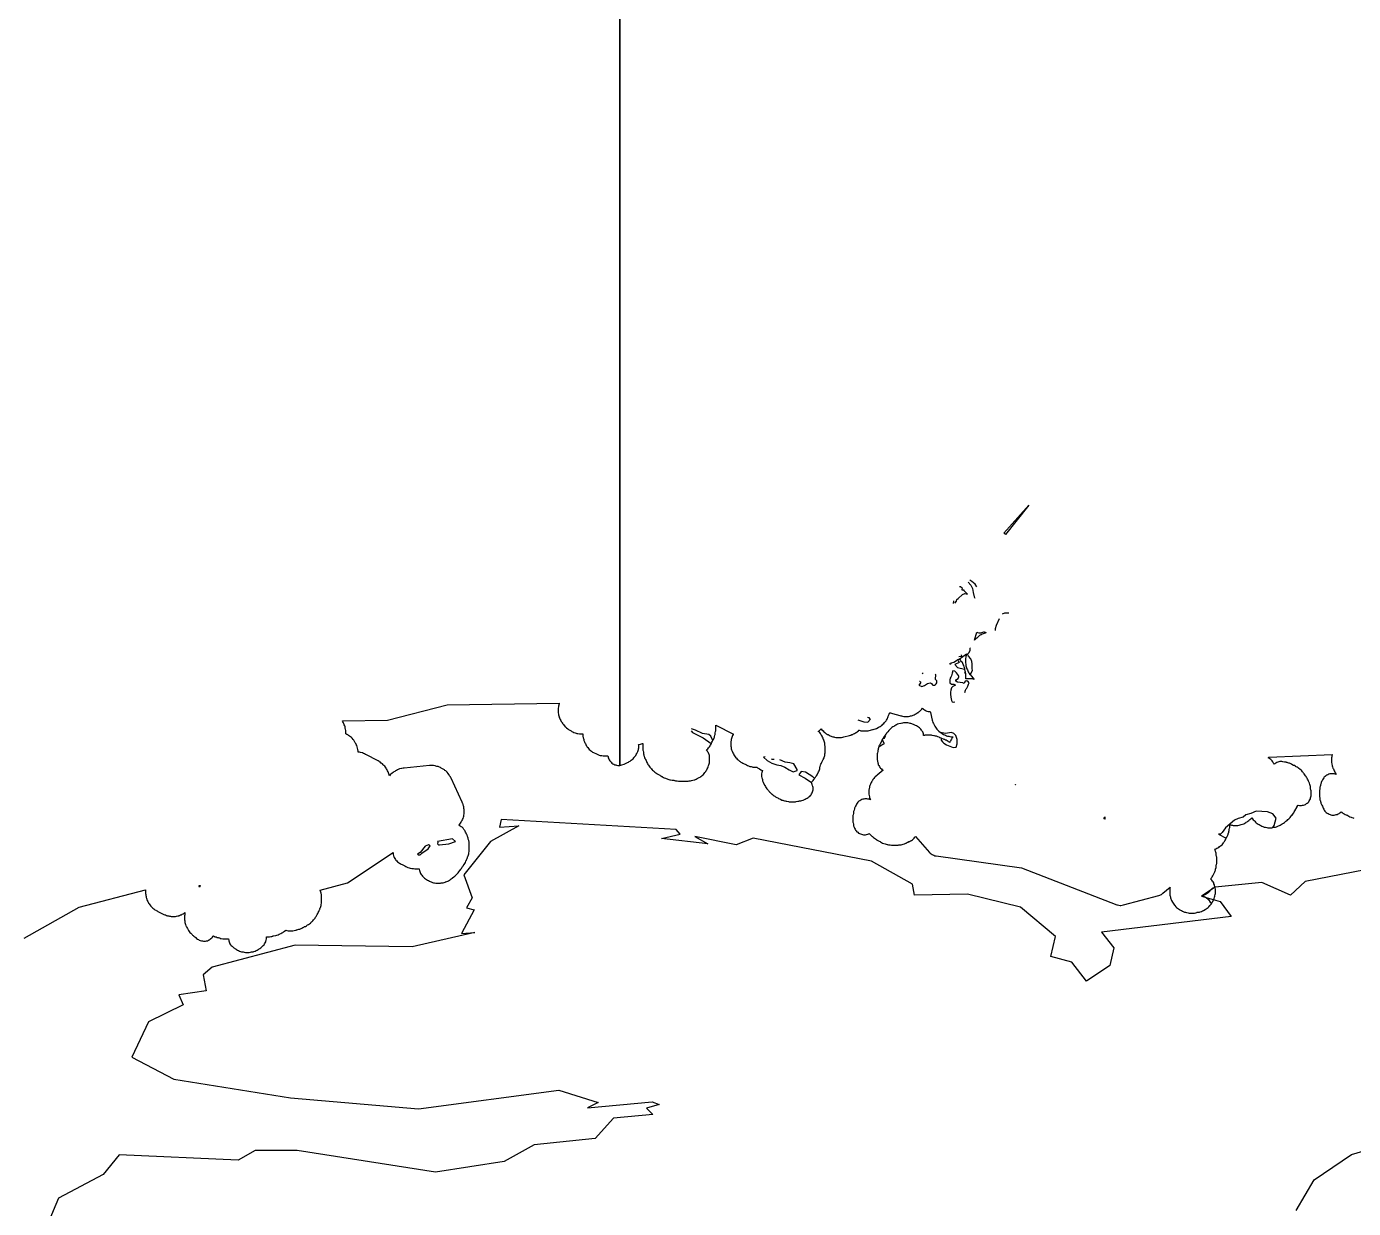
# Model space of a CAD drawing. Header units: metres. Extents: x 0 to 1325, y -1 to 773.
# Drawn here: x 225.8 to 281.4, y 67.8 to 117.2 of the extents above; entities that cross this region are included whole.
import ezdxf

# ---------------------------------------------------------------- set-up
doc = ezdxf.new("R2010")
doc.units = ezdxf.units.M

msp = doc.modelspace()

# ---------------------------------------------------------------- linework, layer by layer
at = {"layer": 'CUT'}
for points in [[(225.74, 79.088), (228.04, 80.388), (230.82, 81.108), (230.82, 81.078), (230.82, 80.998), (230.82, 80.958), (230.83, 80.908), (230.83, 80.868), (230.84, 80.828), (230.85, 80.788), (230.86, 80.758), (230.86, 80.748), (230.87, 80.738), (230.87, 80.718), (230.88, 80.708), (230.89, 80.668), (230.91, 80.628), (230.93, 80.588), (230.95, 80.548), (230.97, 80.518), (231, 80.478), (231.04, 80.428), (231.07, 80.398), (231.13, 80.338), (231.17, 80.308), (231.21, 80.278), (231.25, 80.258), (231.26, 80.248), (231.3, 80.228), (231.34, 80.198), (231.59, 80.078), (231.63, 80.068), (231.66, 80.058), (231.67, 80.048), (231.69, 80.038), (231.7, 80.038), (231.71, 80.038), (231.74, 80.028), (231.78, 80.018), (231.79, 80.018), (231.82, 80.008), (231.83, 80.008), (231.86, 80.008), (231.89, 79.998), (231.94, 79.998), (232.03, 79.998), (232.07, 79.998), (232.12, 80.008), (232.17, 80.018), (232.21, 80.028), (232.23, 80.038), (232.24, 80.038), (232.25, 80.038), (232.27, 80.048), (232.28, 80.058), (232.32, 80.068), (232.36, 80.088), (232.4, 80.108), (232.44, 80.128), (232.47, 80.158), (232.47, 80.138), (232.47, 80.118), (232.46, 80.068), (232.45, 80.018), (232.45, 79.978), (232.45, 79.898), (232.45, 79.858), (232.46, 79.808), (232.47, 79.758), (232.47, 79.738), (232.48, 79.698), (232.49, 79.658), (232.51, 79.608), (232.53, 79.568), (232.55, 79.528), (232.57, 79.488), (232.59, 79.458), (232.6, 79.448), (232.62, 79.408), (232.65, 79.368), (232.68, 79.328), (232.71, 79.298), (232.77, 79.238), (232.79, 79.218), (232.81, 79.198), (232.84, 79.168), (232.88, 79.138), (232.91, 79.118), (232.92, 79.108), (232.93, 79.108), (232.96, 79.078), (233, 79.048), (233.04, 79.028), (233.07, 78.998), (233.11, 78.988), (233.16, 78.968), (233.2, 78.968), (233.24, 78.958), (233.28, 78.958), (233.33, 78.958), (233.37, 78.968), (233.41, 78.978), (233.45, 78.998), (233.49, 79.018), (233.53, 79.038), (233.56, 79.068), (233.59, 79.098), (233.62, 79.128), (233.65, 79.168), (233.66, 79.178), (233.7, 79.158), (233.71, 79.158), (233.72, 79.158), (233.72, 79.148), (233.73, 79.148), (233.74, 79.148), (233.75, 79.148), (233.77, 79.138), (233.78, 79.138), (233.81, 79.118), (233.83, 79.118), (233.85, 79.108), (233.86, 79.108), (233.89, 79.098), (233.9, 79.098), (233.91, 79.098), (233.94, 79.088), (233.95, 79.078), (233.99, 79.068), (234.05, 79.058), (234.1, 79.058), (234.23, 79.058), (234.27, 79.058), (234.29, 79.058), (234.3, 79.008), (234.3, 78.968), (234.32, 78.928), (234.33, 78.888), (234.35, 78.848), (234.38, 78.808), (234.41, 78.778), (234.44, 78.748), (234.47, 78.718), (234.51, 78.688), (234.54, 78.668), (234.55, 78.668), (234.56, 78.658), (234.57, 78.648), (234.58, 78.648), (234.6, 78.628), (234.63, 78.608), (234.67, 78.588), (234.71, 78.568), (234.75, 78.548), (234.8, 78.528), (234.84, 78.518), (234.88, 78.508), (234.9, 78.508), (234.95, 78.498), (235, 78.488), (235.04, 78.488), (235.12, 78.488), (235.16, 78.488), (235.21, 78.498), (235.26, 78.508), (235.28, 78.508), (235.32, 78.518), (235.36, 78.528), (235.41, 78.548), (235.45, 78.568), (235.49, 78.588), (235.53, 78.608), (235.56, 78.628), (235.57, 78.638), (235.61, 78.658), (235.65, 78.688), (235.69, 78.718), (235.75, 78.778), (235.78, 78.808), (235.8, 78.848), (235.83, 78.888), (235.85, 78.928), (235.86, 78.968), (235.87, 79.008), (235.88, 79.058), (235.88, 79.098), (235.88, 79.138), (235.94, 79.138), (235.98, 79.138), (236.01, 79.148), (236.07, 79.158), (236.11, 79.158), (236.13, 79.168), (236.14, 79.168), (236.15, 79.168), (236.16, 79.178), (236.18, 79.178), (236.27, 79.198), (236.28, 79.198), (236.32, 79.208), (236.37, 79.228), (236.41, 79.248), (236.49, 79.288), (236.53, 79.308), (236.57, 79.328), (236.6, 79.348), (236.64, 79.378), (236.69, 79.418), (236.73, 79.408), (236.79, 79.398), (236.84, 79.398), (236.93, 79.398), (236.98, 79.398), (237.04, 79.408), (237.12, 79.428), (237.13, 79.438), (237.15, 79.438), (237.2, 79.448), (237.24, 79.458), (237.28, 79.468), (237.33, 79.488), (237.36, 79.508), (237.4, 79.528), (237.44, 79.548), (237.48, 79.568), (237.51, 79.578), (237.56, 79.608), (237.58, 79.628), (237.59, 79.628), (237.6, 79.638), (237.64, 79.658), (237.68, 79.688), (237.72, 79.718), (237.75, 79.748), (237.76, 79.758), (237.77, 79.768), (237.79, 79.788), (237.82, 79.818), (237.85, 79.848), (237.87, 79.878), (237.88, 79.888), (237.89, 79.898), (237.92, 79.928), (237.94, 79.968), (237.96, 79.998), (237.98, 80.028), (238.01, 80.078), (238.03, 80.118), (238.05, 80.158), (238.07, 80.198), (238.07, 80.208), (238.09, 80.238), (238.09, 80.248), (238.1, 80.268), (238.11, 80.288), (238.12, 80.308), (238.12, 80.328), (238.13, 80.348), (238.14, 80.368), (238.16, 80.418), (238.17, 80.458), (238.17, 80.498), (238.18, 80.558), (238.19, 80.588), (238.19, 80.628), (238.19, 80.808), (238.19, 80.848), (238.18, 80.878), (238.18, 80.898), (238.18, 80.918), (238.17, 80.948), (238.17, 80.968), (238.16, 81.008), (238.15, 81.048), (238.13, 81.088), (238.13, 81.098), (239.28, 81.408), (241.19, 82.668), (241.19, 82.628), (241.19, 82.588), (241.2, 82.538), (241.22, 82.498), (241.23, 82.458), (241.25, 82.418), (241.28, 82.378), (241.3, 82.348), (241.34, 82.318), (241.37, 82.288), (241.41, 82.258), (241.45, 82.228), (241.48, 82.208), (241.52, 82.188), (241.56, 82.168), (241.64, 82.128), (241.68, 82.108), (241.72, 82.088), (241.75, 82.068), (241.8, 82.048), (241.86, 82.028), (241.9, 82.018), (241.96, 82.008), (241.99, 82.008), (242.01, 82.008), (242.04, 81.998), (242.09, 81.988), (242.13, 81.988), (242.28, 81.988), (242.28, 81.968), (242.29, 81.918), (242.3, 81.878), (242.31, 81.838), (242.33, 81.798), (242.36, 81.758), (242.38, 81.728), (242.41, 81.688), (242.44, 81.648), (242.48, 81.618), (242.49, 81.608), (242.5, 81.598), (242.54, 81.568), (242.58, 81.538), (242.62, 81.518), (242.66, 81.498), (242.7, 81.478), (242.74, 81.458), (242.78, 81.438), (242.83, 81.418), (242.87, 81.408), (242.91, 81.398), (242.97, 81.388), (243.02, 81.388), (243.11, 81.388), (243.16, 81.388), (243.19, 81.398), (243.22, 81.398), (243.23, 81.398), (243.26, 81.408), (243.28, 81.408), (243.32, 81.418), (243.36, 81.428), (243.38, 81.438), (243.39, 81.438), (243.43, 81.458), (243.47, 81.468), (243.5, 81.488), (243.54, 81.508), (243.57, 81.528), (243.59, 81.548), (243.6, 81.558), (243.62, 81.568), (243.66, 81.598), (243.67, 81.608), (243.72, 81.648), (243.76, 81.678), (243.82, 81.738), (243.88, 81.798), (243.91, 81.828), (243.94, 81.868), (243.98, 81.918), (243.99, 81.928), (244.02, 81.968), (244.05, 82.008), (244.06, 82.028), (244.08, 82.058), (244.08, 82.068), (244.09, 82.078), (244.1, 82.088), (244.11, 82.108), (244.12, 82.118), (244.16, 82.168), (244.19, 82.218), (244.21, 82.258), (244.23, 82.308), (244.23, 82.318), (244.24, 82.338), (244.25, 82.358), (244.25, 82.368), (244.27, 82.398), (244.27, 82.408), (244.28, 82.428), (244.29, 82.448), (244.3, 82.468), (244.3, 82.488), (244.31, 82.508), (244.32, 82.528), (244.34, 82.578), (244.35, 82.618), (244.35, 82.658), (244.36, 82.718), (244.37, 82.748), (244.37, 82.788), (244.37, 82.968), (244.37, 83.008), (244.36, 83.058), (244.36, 83.108), (244.35, 83.168), (244.34, 83.208), (244.33, 83.228), (244.33, 83.248), (244.32, 83.268), (244.32, 83.278), (244.31, 83.308), (244.3, 83.348), (244.29, 83.358), (244.28, 83.378), (244.28, 83.388), (244.28, 83.398), (244.27, 83.408), (244.26, 83.448), (244.24, 83.488), (244.22, 83.528), (244.2, 83.568), (244.18, 83.598), (244.15, 83.638), (244.11, 83.688), (244.1, 83.698), (244.07, 83.728), (244.03, 83.748), (243.99, 83.778), (243.95, 83.798), (243.93, 83.808), (243.95, 83.818), (243.98, 83.858), (244.01, 83.898), (244.03, 83.938), (244.05, 83.978), (244.07, 84.018), (244.09, 84.058), (244.11, 84.098), (244.13, 84.148), (244.14, 84.188), (244.15, 84.228), (244.16, 84.288), (244.16, 84.338), (244.16, 84.428), (244.16, 84.478), (244.15, 84.508), (244.15, 84.538), (244.15, 84.548), (244.14, 84.578), (244.14, 84.588), (244.13, 84.628), (244.12, 84.658), (244.12, 84.668), (244.12, 84.678), (244.11, 84.698), (244.1, 84.708), (244.09, 84.738), (244.08, 84.778), (243.61, 85.788), (243.6, 85.798), (243.58, 85.838), (243.55, 85.888), (243.53, 85.918), (243.52, 85.938), (243.49, 85.978), (243.45, 86.028), (243.42, 86.058), (243.39, 86.088), (243.35, 86.108), (243.33, 86.128), (243.3, 86.148), (243.28, 86.158), (243.25, 86.178), (243.2, 86.208), (243.16, 86.228), (243.12, 86.248), (243.07, 86.268), (243.03, 86.278), (243.01, 86.278), (242.97, 86.288), (242.94, 86.298), (242.88, 86.308), (242.83, 86.308), (242.75, 86.308), (242.71, 86.308), (241.65, 86.208), (241.6, 86.198), (241.55, 86.188), (241.53, 86.188), (241.45, 86.168), (241.4, 86.148), (241.36, 86.128), (241.32, 86.108), (241.28, 86.088), (241.25, 86.068), (241.22, 86.048), (241.2, 86.028), (241.18, 86.018), (241.14, 85.988), (241.09, 85.948), (241.06, 85.918), (241.03, 85.878), (241.02, 85.918), (241.01, 85.958), (240.99, 86.008), (240.97, 86.048), (240.95, 86.088), (240.93, 86.128), (240.91, 86.168), (240.89, 86.208), (240.86, 86.248), (240.83, 86.288), (240.8, 86.318), (240.77, 86.348), (240.74, 86.378), (240.69, 86.418), (240.65, 86.448), (240.63, 86.458), (240.6, 86.478), (240.56, 86.508), (240.04, 86.778), (240.03, 86.778), (239.99, 86.798), (239.95, 86.818), (239.9, 86.838), (239.82, 86.858), (239.78, 86.868), (239.72, 86.878), (239.72, 86.918), (239.71, 86.978), (239.68, 87.098), (239.66, 87.148), (239.64, 87.188), (239.62, 87.228), (239.6, 87.268), (239.57, 87.318), (239.55, 87.348), (239.54, 87.368), (239.51, 87.408), (239.47, 87.458), (239.44, 87.488), (239.4, 87.518), (239.37, 87.538), (239.36, 87.548), (239.35, 87.548), (239.33, 87.568), (239.32, 87.568), (239.29, 87.598), (239.25, 87.618), (239.21, 87.638), (239.2, 87.638), (239.2, 87.728), (239.2, 87.778), (239.19, 87.838), (239.18, 87.868), (239.17, 87.908), (239.17, 87.928), (239.16, 87.968), (239.14, 88.018), (239.12, 88.058), (239.1, 88.098), (239.08, 88.138), (239.06, 88.178), (240.95, 88.218), (243.44, 88.848), (248.14, 88.928), (248.13, 88.898), (248.12, 88.858), (248.12, 88.838), (248.11, 88.798), (248.1, 88.768), (248.09, 88.708), (248.09, 88.658), (248.09, 88.568), (248.09, 88.518), (248.1, 88.458), (248.11, 88.428), (248.12, 88.388), (248.13, 88.348), (248.14, 88.318), (248.16, 88.278), (248.18, 88.238), (248.2, 88.198), (248.22, 88.158), (248.25, 88.128), (248.25, 88.118), (248.27, 88.098), (248.27, 88.088), (248.28, 88.078), (248.29, 88.058), (248.31, 88.028), (248.39, 87.938), (248.41, 87.918), (248.44, 87.888), (248.49, 87.848), (248.53, 87.818), (248.55, 87.808), (248.58, 87.788), (248.63, 87.758), (248.67, 87.738), (248.71, 87.718), (248.75, 87.698), (248.8, 87.678), (248.84, 87.668), (248.88, 87.658), (248.92, 87.648), (248.98, 87.638), (249.03, 87.638), (249.13, 87.638), (249.13, 87.588), (249.13, 87.538), (249.14, 87.478), (249.15, 87.438), (249.16, 87.398), (249.17, 87.358), (249.19, 87.308), (249.21, 87.268), (249.23, 87.228), (249.25, 87.188), (249.27, 87.148), (249.29, 87.118), (249.31, 87.088), (249.33, 87.068), (249.36, 87.028), (249.39, 86.988), (249.43, 86.958), (249.44, 86.948), (249.45, 86.938), (249.49, 86.908), (249.53, 86.878), (249.57, 86.858), (249.69, 86.798), (249.75, 86.768), (249.78, 86.758), (249.81, 86.748), (249.85, 86.738), (249.87, 86.738), (249.92, 86.728), (249.97, 86.718), (250.01, 86.718), (250.17, 86.718), (250.18, 86.678), (250.19, 86.628), (250.21, 86.588), (250.23, 86.548), (250.25, 86.508), (250.28, 86.478), (250.31, 86.448), (250.34, 86.418), (250.38, 86.388), (250.42, 86.368), (250.46, 86.348), (250.5, 86.338), (250.54, 86.328), (250.59, 86.318), (250.63, 86.318), (250.68, 86.318), (250.68, 210.048)], [(250.68, 210.048), (250.68, 86.318), (250.72, 86.328), (250.76, 86.338), (250.85, 86.368), (250.91, 86.398), (250.97, 86.428), (250.99, 86.438), (251.03, 86.458), (251.07, 86.478), (251.1, 86.498), (251.13, 86.518), (251.15, 86.538), (251.19, 86.568), (251.23, 86.598), (251.26, 86.638), (251.27, 86.648), (251.28, 86.658), (251.31, 86.698), (251.34, 86.738), (251.36, 86.778), (251.38, 86.818), (251.42, 86.898), (251.44, 86.938), (251.45, 86.978), (251.46, 87.018), (251.47, 87.058), (251.47, 87.098), (251.47, 87.118), (251.47, 87.158), (251.46, 87.198), (251.47, 87.198), (251.54, 87.208), (251.58, 87.218), (251.62, 87.228), (251.63, 87.228), (251.64, 87.238), (251.64, 87.218), (251.64, 87.178), (251.64, 86.998), (251.64, 86.958), (251.65, 86.928), (251.66, 86.868), (251.66, 86.828), (251.67, 86.798), (251.68, 86.758), (251.68, 86.738), (251.69, 86.698), (251.71, 86.638), (251.73, 86.588), (251.75, 86.558), (251.77, 86.518), (251.79, 86.478), (251.81, 86.438), (251.83, 86.398), (251.85, 86.358), (251.87, 86.328), (251.93, 86.248), (251.96, 86.218), (251.97, 86.198), (251.98, 86.188), (251.99, 86.178), (252, 86.168), (252.03, 86.128), (252.04, 86.118), (252.08, 86.088), (252.13, 86.048), (252.14, 86.038), (252.22, 85.978), (252.24, 85.968), (252.27, 85.948), (252.32, 85.918), (252.35, 85.908), (252.36, 85.898), (252.37, 85.898), (252.37, 85.888), (252.39, 85.878), (252.4, 85.868), (252.42, 85.858), (252.44, 85.848), (252.46, 85.838), (252.5, 85.818), (252.53, 85.798), (252.58, 85.778), (252.61, 85.768), (252.73, 85.728), (252.76, 85.718), (252.8, 85.708), (252.86, 85.698), (252.91, 85.698), (252.92, 85.698), (252.94, 85.698), (252.96, 85.688), (252.97, 85.688), (253, 85.678), (253.01, 85.678), (253.03, 85.678), (253.04, 85.678), (253.08, 85.668), (253.13, 85.658), (253.17, 85.658), (253.49, 85.658), (253.53, 85.658), (253.58, 85.668), (253.63, 85.678), (253.68, 85.688), (253.73, 85.698), (253.78, 85.708), (253.81, 85.718), (253.87, 85.748), (253.91, 85.768), (253.99, 85.808), (254.03, 85.828), (254.07, 85.858), (254.11, 85.888), (254.12, 85.898), (254.13, 85.908), (254.17, 85.938), (254.2, 85.978), (254.23, 86.018), (254.25, 86.038), (254.27, 86.068), (254.29, 86.098), (254.31, 86.138), (254.33, 86.178), (254.35, 86.218), (254.37, 86.258), (254.39, 86.308), (254.4, 86.348), (254.41, 86.388), (254.42, 86.428), (254.43, 86.488), (254.43, 86.538), (254.43, 86.628), (254.43, 86.678), (254.42, 86.728), (254.41, 86.768), (254.4, 86.798), (254.38, 86.838), (254.36, 86.878), (254.34, 86.918), (254.31, 86.948), (254.3, 86.958), (254.32, 86.978), (254.35, 87.008), (254.39, 87.058), (254.42, 87.098), (254.45, 87.138), (254.47, 87.168), (254.49, 87.208), (254.51, 87.248), (254.53, 87.288), (254.55, 87.328), (254.57, 87.368), (254.59, 87.408), (254.62, 87.468), (254.63, 87.498), (254.64, 87.528), (254.65, 87.588), (254.66, 87.608), (254.67, 87.638), (254.67, 87.678), (254.68, 87.738), (254.69, 87.768), (254.69, 87.808), (254.69, 87.998), (255.43, 87.628), (255.42, 87.608), (255.39, 87.568), (255.37, 87.528), (255.36, 87.488), (255.35, 87.448), (255.34, 87.408), (255.34, 87.398), (255.33, 87.368), (255.32, 87.308), (255.32, 87.258), (255.32, 87.168), (255.32, 87.128), (255.33, 87.078), (255.34, 87.028), (255.34, 87.008), (255.35, 86.968), (255.37, 86.918), (255.39, 86.878), (255.41, 86.838), (255.43, 86.798), (255.45, 86.758), (255.47, 86.718), (255.5, 86.678), (255.53, 86.638), (255.54, 86.628), (255.55, 86.618), (255.58, 86.578), (255.62, 86.548), (255.66, 86.518), (255.68, 86.498), (255.71, 86.478), (255.74, 86.458), (255.78, 86.438), (255.82, 86.418), (255.98, 86.338), (256.02, 86.318), (256.06, 86.298), (256.11, 86.278), (256.15, 86.268), (256.17, 86.268), (256.21, 86.258), (256.24, 86.248), (256.3, 86.238), (256.35, 86.238), (256.42, 86.238), (256.44, 86.218), (256.47, 86.198), (256.49, 86.188), (256.52, 86.168), (256.57, 86.138), (256.61, 86.118), (256.64, 86.098), (256.63, 86.058), (256.62, 86.018), (256.61, 85.968), (256.61, 85.928), (256.61, 85.908), (256.61, 85.858), (256.62, 85.798), (256.63, 85.768), (256.64, 85.728), (256.64, 85.708), (256.65, 85.668), (256.67, 85.618), (256.69, 85.578), (256.74, 85.478), (256.77, 85.428), (256.79, 85.398), (256.8, 85.378), (256.83, 85.338), (256.84, 85.328), (256.88, 85.278), (256.89, 85.268), (256.91, 85.238), (256.92, 85.228), (256.93, 85.218), (256.95, 85.198), (256.98, 85.168), (257.01, 85.138), (257.04, 85.118), (257.05, 85.108), (257.06, 85.098), (257.09, 85.068), (257.13, 85.048), (257.16, 85.028), (257.19, 85.008), (257.24, 84.978), (257.28, 84.958), (257.32, 84.938), (257.4, 84.898), (257.46, 84.868), (257.49, 84.858), (257.52, 84.848), (257.56, 84.838), (257.58, 84.838), (257.6, 84.828), (257.63, 84.818), (257.67, 84.818), (257.73, 84.808), (257.76, 84.798), (257.8, 84.798), (257.99, 84.798), (258.03, 84.798), (258.06, 84.808), (258.12, 84.818), (258.16, 84.818), (258.19, 84.828), (258.23, 84.838), (258.25, 84.838), (258.29, 84.848), (258.35, 84.868), (258.4, 84.888), (258.43, 84.908), (258.47, 84.928), (258.51, 84.948), (258.55, 84.968), (258.59, 84.998), (258.62, 85.018), (258.65, 85.058), (258.68, 85.088), (258.7, 85.128), (258.72, 85.168), (258.74, 85.208), (258.75, 85.248), (258.76, 85.298), (258.76, 85.338), (258.76, 85.388), (258.75, 85.428), (258.74, 85.468), (258.73, 85.518), (258.71, 85.558), (258.69, 85.598), (258.7, 85.618), (258.73, 85.648), (258.76, 85.688), (258.79, 85.728), (258.8, 85.738), (258.81, 85.748), (258.82, 85.768), (258.84, 85.788), (258.84, 85.798), (258.85, 85.808), (258.87, 85.828), (258.88, 85.848), (258.89, 85.868), (258.91, 85.888), (258.93, 85.928), (258.99, 86.048), (259.01, 86.088), (259.03, 86.138), (259.04, 86.178), (259.04, 86.198), (259.05, 86.238), (259.06, 86.268), (259.07, 86.328), (259.07, 86.348), (259.08, 86.368), (259.11, 86.408), (259.13, 86.448), (259.19, 86.568), (259.22, 86.628), (259.23, 86.658), (259.24, 86.688), (259.25, 86.728), (259.25, 86.748), (259.26, 86.798), (259.27, 86.848), (259.27, 86.888), (259.27, 87.078), (259.27, 87.118), (259.26, 87.148), (259.25, 87.208), (259.25, 87.248), (259.23, 87.328), (259.21, 87.368), (259.21, 87.378), (259.21, 87.388), (259.2, 87.408), (259.19, 87.418), (259.18, 87.458), (259.16, 87.498), (259.14, 87.538), (259.11, 87.588), (259.09, 87.618), (259.07, 87.648), (259.04, 87.688), (259.01, 87.718), (258.98, 87.738), (259.01, 87.758), (259.04, 87.788), (259.07, 87.818), (259.1, 87.848), (259.13, 87.808), (259.18, 87.758), (259.21, 87.728), (259.26, 87.688), (259.3, 87.658), (259.33, 87.638), (259.37, 87.618), (259.38, 87.608), (259.39, 87.608), (259.44, 87.578), (259.48, 87.558), (259.52, 87.538), (259.55, 87.528), (259.59, 87.518), (259.63, 87.508), (259.66, 87.498), (259.72, 87.488), (259.77, 87.488), (259.9, 87.488), (259.95, 87.488), (260.01, 87.498), (260.05, 87.508), (260.29, 87.568), (260.33, 87.588), (260.34, 87.588), (260.35, 87.588), (260.37, 87.598), (260.38, 87.608), (260.42, 87.618), (260.46, 87.638), (260.5, 87.658), (260.54, 87.678), (260.57, 87.698), (260.61, 87.728), (260.66, 87.768), (260.67, 87.778), (260.68, 87.788), (260.69, 87.788), (260.73, 87.778), (260.76, 87.768), (260.82, 87.758), (260.87, 87.758), (260.96, 87.758), (261.01, 87.758), (261.07, 87.768), (261.11, 87.778), (261.27, 87.818), (261.28, 87.818), (261.32, 87.828), (261.37, 87.848), (261.41, 87.868), (261.49, 87.908), (261.53, 87.928), (261.57, 87.948), (261.61, 87.978), (261.64, 88.008), (261.65, 88.008), (261.68, 88.038), (261.72, 88.068), (261.75, 88.108), (261.76, 88.128), (261.78, 88.148), (261.79, 88.158), (261.82, 88.188), (261.84, 88.218), (261.86, 88.258), (261.88, 88.288), (261.89, 88.328), (261.91, 88.368), (261.91, 88.378), (261.95, 88.468), (261.96, 88.498), (261.97, 88.528), (261.99, 88.518), (262.04, 88.498), (262.08, 88.488), (262.4, 88.408), (262.43, 88.398), (262.47, 88.388), (262.5, 88.378), (262.56, 88.368), (262.61, 88.368), (262.7, 88.368), (262.75, 88.368), (262.81, 88.378), (262.84, 88.388), (262.88, 88.398), (262.92, 88.408), (262.95, 88.418), (262.99, 88.438), (263.03, 88.458), (263.07, 88.478), (263.11, 88.498), (263.14, 88.528), (263.15, 88.528), (263.17, 88.538), (263.18, 88.548), (263.19, 88.558), (263.21, 88.568), (263.24, 88.598), (263.27, 88.628), (263.3, 88.658), (263.31, 88.668), (263.32, 88.678), (263.34, 88.708), (263.35, 88.698), (263.38, 88.668), (263.42, 88.648), (263.45, 88.628), (263.49, 88.608), (263.53, 88.588), (263.58, 88.578), (263.62, 88.568), (263.66, 88.568), (263.67, 88.568), (263.68, 88.548), (263.68, 88.528), (263.75, 88.218), (263.75, 88.208), (263.76, 88.168), (263.78, 88.118), (263.8, 88.078), (263.86, 87.958), (263.88, 87.918), (263.91, 87.878), (263.94, 87.838), (263.97, 87.808), (264, 87.778), (264.03, 87.748), (264.08, 87.708), (264.12, 87.678), (264.14, 87.668), (264.17, 87.648), (264.22, 87.618), (264.26, 87.598), (264.3, 87.578), (264.35, 87.558), (264.39, 87.548), (264.41, 87.548), (264.45, 87.538), (264.48, 87.528), (264.54, 87.518), (264.59, 87.518), (264.62, 87.518), (264.61, 87.498), (264.59, 87.478), (264.57, 87.448), (264.55, 87.418), (264.53, 87.378), (264.51, 87.338), (264.49, 87.298), (264.48, 87.278), (264.47, 87.288), (264.43, 87.308), (264.42, 87.318), (264.38, 87.348), (264.34, 87.368), (264.3, 87.378), (264.26, 87.398), (264.25, 87.398), (264.13, 87.458), (264.08, 87.478), (264.07, 87.478), (264.06, 87.488), (264.05, 87.488), (264.04, 87.498), (263.99, 87.518), (263.93, 87.538), (263.89, 87.548), (263.85, 87.558), (263.81, 87.558), (263.75, 87.568), (263.72, 87.578), (263.68, 87.578), (263.49, 87.578), (263.44, 87.578), (263.42, 87.568), (263.4, 87.568), (263.39, 87.568), (263.39, 87.598), (263.38, 87.638), (263.37, 87.678), (263.35, 87.718), (263.32, 87.758), (263.3, 87.798), (263.27, 87.828), (263.24, 87.858), (263.21, 87.888), (263.17, 87.918), (263.13, 87.948), (263.09, 87.968), (263.05, 87.988), (262.97, 88.028), (262.93, 88.048), (262.9, 88.058), (262.86, 88.068), (262.82, 88.078), (262.79, 88.088), (262.73, 88.098), (262.68, 88.098), (262.59, 88.098), (262.55, 88.098), (262.5, 88.088), (262.45, 88.078), (262.43, 88.078), (262.35, 88.058), (262.3, 88.038), (262.26, 88.018), (262.22, 87.998), (262.18, 87.978), (262.15, 87.958), (262.14, 87.948), (262.1, 87.928), (262.06, 87.898), (262.02, 87.868), (261.99, 87.838), (261.96, 87.808), (261.93, 87.778), (261.89, 87.728), (261.86, 87.698), (261.86, 87.688), (261.85, 87.678), (261.84, 87.668), (261.83, 87.648), (261.81, 87.628), (261.78, 87.588), (261.75, 87.548), (261.73, 87.518), (261.73, 87.508), (261.71, 87.478), (261.7, 87.458), (261.69, 87.458), (261.66, 87.408), (261.65, 87.378), (261.56, 87.198), (261.54, 87.168), (261.52, 87.118), (261.5, 87.058), (261.49, 87.018), (261.48, 86.978), (261.47, 86.938), (261.47, 86.898), (261.46, 86.838), (261.45, 86.808), (261.45, 86.768), (261.45, 86.588), (261.45, 86.548), (261.46, 86.518), (261.46, 86.498), (261.46, 86.478), (261.47, 86.448), (261.47, 86.428), (261.48, 86.388), (261.49, 86.348), (261.51, 86.308), (261.54, 86.268), (261.56, 86.228), (261.59, 86.198), (261.63, 86.168), (261.66, 86.138), (261.7, 86.118), (261.44, 85.908), (261.41, 85.878), (261.36, 85.838), (261.33, 85.808), (261.3, 85.768), (261.27, 85.728), (261.25, 85.688), (261.24, 85.678), (261.22, 85.648), (261.2, 85.608), (261.18, 85.568), (261.16, 85.528), (261.14, 85.478), (261.13, 85.438), (261.13, 85.418), (261.12, 85.378), (261.11, 85.348), (261.1, 85.288), (261.1, 85.238), (261.1, 85.148), (261.1, 85.108), (261.11, 85.058), (261.12, 85.008), (261.12, 84.988), (261.13, 84.948), (261.15, 84.898), (261.16, 84.878), (261.14, 84.888), (261.1, 84.898), (261.06, 84.908), (261.01, 84.918), (260.97, 84.918), (260.93, 84.918), (260.88, 84.908), (260.84, 84.898), (260.8, 84.888), (260.76, 84.868), (260.72, 84.838), (260.68, 84.818), (260.65, 84.788), (260.64, 84.778), (260.61, 84.738), (260.58, 84.698), (260.56, 84.658), (260.54, 84.618), (260.51, 84.558), (260.5, 84.528), (260.49, 84.498), (260.48, 84.438), (260.47, 84.418), (260.46, 84.388), (260.45, 84.348), (260.45, 84.308), (260.44, 84.248), (260.43, 84.218), (260.43, 84.178), (260.43, 83.988), (260.43, 83.948), (260.44, 83.918), (260.45, 83.858), (260.45, 83.818), (260.46, 83.788), (260.47, 83.758), (260.48, 83.728), (260.5, 83.688), (260.52, 83.648), (260.54, 83.608), (260.57, 83.578), (260.6, 83.538), (260.63, 83.518), (260.67, 83.488), (260.71, 83.468), (260.75, 83.448), (260.79, 83.438), (260.83, 83.428), (260.87, 83.418), (260.92, 83.418), (260.96, 83.418), (261, 83.428), (261.05, 83.438), (261.09, 83.458), (261.11, 83.468), (261.13, 83.448), (261.16, 83.418), (261.2, 83.378), (261.24, 83.348), (261.25, 83.338), (261.26, 83.328), (261.29, 83.298), (261.33, 83.268), (261.37, 83.238), (261.41, 83.218), (261.42, 83.208), (261.43, 83.208), (261.45, 83.188), (261.5, 83.158), (261.53, 83.148), (261.57, 83.128), (261.58, 83.118), (261.59, 83.118), (261.63, 83.088), (261.67, 83.068), (261.72, 83.048), (261.78, 83.028), (261.86, 83.008), (261.88, 83.008), (261.92, 82.998), (261.97, 82.988), (261.99, 82.988), (262.04, 82.978), (262.09, 82.978), (262.28, 82.978), (262.32, 82.978), (262.35, 82.988), (262.41, 82.998), (262.45, 82.998), (262.53, 83.018), (262.59, 83.038), (262.64, 83.058), (262.65, 83.068), (262.66, 83.068), (262.67, 83.078), (262.69, 83.078), (262.7, 83.088), (262.72, 83.098), (262.73, 83.098), (262.75, 83.108), (262.76, 83.118), (262.77, 83.128), (262.8, 83.138), (262.84, 83.158), (262.88, 83.178), (262.92, 83.208), (262.96, 83.238), (262.99, 83.268), (263.02, 83.308), (263.05, 83.338), (263.63, 82.678), (263.67, 82.648), (263.7, 82.618), (263.74, 82.588), (263.78, 82.568), (263.82, 82.558), (263.86, 82.538), (263.91, 82.528), (267.49, 82.028), (271.47, 80.488), (271.51, 80.478), (271.56, 80.468), (271.61, 80.458), (271.65, 80.458), (271.7, 80.468), (271.75, 80.478), (273.23, 80.878), (273.27, 80.888), (273.3, 80.898), (273.34, 80.918), (273.37, 80.938), (273.4, 80.968), (273.71, 81.228), (273.7, 81.188), (273.69, 81.138), (273.69, 81.088), (273.69, 80.998), (273.69, 80.948), (273.7, 80.888), (273.71, 80.848), (273.72, 80.818), (273.73, 80.778), (273.74, 80.738), (273.75, 80.708), (273.77, 80.668), (273.81, 80.588), (273.83, 80.548), (273.86, 80.508), (273.89, 80.468), (273.9, 80.458), (273.91, 80.448), (273.95, 80.398), (273.98, 80.368), (274.02, 80.338), (274.06, 80.308), (274.1, 80.288), (274.11, 80.278), (274.14, 80.258), (274.18, 80.238), (274.22, 80.218), (274.26, 80.198), (274.31, 80.178), (274.35, 80.168), (274.39, 80.158), (274.41, 80.158), (274.46, 80.148), (274.51, 80.138), (274.55, 80.138), (274.68, 80.138), (274.73, 80.138), (274.78, 80.148), (274.82, 80.158), (274.84, 80.168), (274.85, 80.168), (274.86, 80.168), (274.91, 80.178), (274.93, 80.178), (274.97, 80.188), (275.02, 80.208), (275.06, 80.228), (275.1, 80.248), (275.18, 80.288), (275.22, 80.308), (275.26, 80.338), (275.3, 80.368), (275.33, 80.398), (275.37, 80.448), (275.38, 80.458), (275.39, 80.468), (275.42, 80.508), (275.45, 80.548), (275.47, 80.588), (275.49, 80.628), (275.51, 80.668), (275.53, 80.708), (275.55, 80.748), (275.57, 80.798), (275.58, 80.838), (275.58, 80.858), (275.59, 80.908), (275.6, 80.958), (275.6, 80.998), (275.6, 81.088), (275.6, 81.138), (275.59, 81.198), (275.58, 81.238), (275.57, 81.278), (275.56, 81.318), (275.54, 81.358), (275.53, 81.398), (275.51, 81.438), (275.48, 81.478), (275.45, 81.508), (275.42, 81.548), (275.41, 81.558), (275.43, 81.588), (275.43, 81.598), (275.45, 81.628), (275.47, 81.648), (275.5, 81.698), (275.51, 81.728), (275.55, 81.808), (275.58, 81.868), (275.59, 81.898), (275.6, 81.928), (275.61, 81.988), (275.62, 82.008), (275.63, 82.038), (275.64, 82.078), (275.64, 82.118), (275.65, 82.178), (275.66, 82.208), (275.66, 82.248), (275.66, 82.438), (275.66, 82.478), (275.65, 82.508), (275.64, 82.568), (275.64, 82.608), (275.63, 82.648), (275.62, 82.688), (275.61, 82.718), (275.59, 82.778), (275.58, 82.808), (275.62, 82.828), (275.66, 82.848), (275.7, 82.868), (275.74, 82.888), (275.78, 82.918), (275.82, 82.948), (275.83, 82.958), (275.84, 82.968), (275.88, 82.998), (275.91, 83.038), (275.94, 83.078), (275.96, 83.098), (275.98, 83.128), (276, 83.158), (276.02, 83.198), (276.04, 83.238), (276.06, 83.278), (276.08, 83.318), (276.1, 83.348), (276.12, 83.398), (276.13, 83.438), (276.14, 83.458), (276.16, 83.518), (276.17, 83.548), (276.18, 83.588), (276.18, 83.628), (276.19, 83.688), (276.2, 83.718), (276.2, 83.758), (276.2, 83.838), (276.23, 83.828), (276.25, 83.828), (276.28, 83.818), (276.29, 83.818), (276.32, 83.818), (276.35, 83.808), (276.4, 83.808), (276.49, 83.808), (276.54, 83.808), (276.6, 83.818), (276.64, 83.828), (276.68, 83.838), (276.74, 83.858), (276.79, 83.878), (276.83, 83.898), (276.87, 83.928), (276.88, 83.928), (276.89, 83.938), (276.93, 83.958), (276.96, 83.978), (277, 84.008), (277.05, 84.048), (277.08, 84.078), (277.11, 84.108), (277.13, 84.118), (277.16, 84.078), (277.19, 84.038), (277.22, 84.008), (277.25, 83.978), (277.28, 83.948), (277.31, 83.918), (277.35, 83.888), (277.39, 83.858), (277.43, 83.838), (277.47, 83.818), (277.51, 83.798), (277.55, 83.778), (277.59, 83.758), (277.64, 83.738), (277.68, 83.728), (277.7, 83.728), (277.75, 83.718), (277.8, 83.708), (277.84, 83.708), (277.92, 83.708), (277.96, 83.708), (278.01, 83.718), (278.06, 83.728), (278.08, 83.728), (278.12, 83.738), (278.16, 83.748), (278.21, 83.768), (278.25, 83.788), (278.29, 83.808), (278.31, 83.818), (278.35, 83.838), (278.4, 83.868), (278.43, 83.888), (278.45, 83.898), (278.49, 83.928), (278.51, 83.948), (278.53, 83.968), (278.54, 83.968), (278.55, 83.978), (278.56, 83.988), (278.57, 83.998), (278.58, 83.998), (278.6, 84.018), (278.61, 84.018), (278.64, 84.048), (278.67, 84.078), (278.7, 84.108), (278.73, 84.138), (278.76, 84.178), (278.8, 84.228), (278.81, 84.238), (278.84, 84.278), (278.87, 84.318), (278.88, 84.338), (278.9, 84.368), (278.93, 84.418), (279.02, 84.588), (279.02, 84.598), (279.05, 84.638), (279.06, 84.648), (279.07, 84.648), (279.12, 84.638), (279.16, 84.638), (279.2, 84.638), (279.25, 84.648), (279.29, 84.658), (279.33, 84.668), (279.37, 84.688), (279.41, 84.718), (279.45, 84.738), (279.48, 84.768), (279.51, 84.798), (279.53, 84.838), (279.56, 84.878), (279.58, 84.918), (279.59, 84.958), (279.6, 84.998), (279.61, 85.048), (279.61, 85.088), (279.61, 85.208), (279.61, 85.248), (279.6, 85.298), (279.59, 85.328), (279.59, 85.348), (279.59, 85.378), (279.58, 85.438), (279.57, 85.478), (279.56, 85.518), (279.54, 85.578), (279.52, 85.628), (279.5, 85.658), (279.48, 85.698), (279.46, 85.738), (279.44, 85.778), (279.42, 85.818), (279.4, 85.858), (279.38, 85.888), (279.35, 85.928), (279.32, 85.968), (279.29, 85.998), (279.28, 86.018), (279.26, 86.038), (279.25, 86.048), (279.22, 86.088), (279.19, 86.118), (279.14, 86.158), (279.1, 86.188), (279.06, 86.218), (279.03, 86.238), (278.99, 86.258), (278.96, 86.278), (278.95, 86.288), (278.91, 86.308), (278.88, 86.318), (278.87, 86.318), (278.8, 86.358), (278.76, 86.378), (278.7, 86.408), (278.67, 86.418), (278.64, 86.428), (278.6, 86.438), (278.58, 86.438), (278.56, 86.448), (278.53, 86.458), (278.49, 86.458), (278.43, 86.468), (278.39, 86.478), (278.34, 86.478), (278.3, 86.478), (278.26, 86.468), (278.21, 86.458), (278.17, 86.438), (278.13, 86.418), (278.09, 86.388), (278.06, 86.368), (278.05, 86.388), (278.02, 86.438), (278, 86.468), (277.98, 86.508), (277.95, 86.538), (277.92, 86.568), (277.88, 86.588), (277.84, 86.618), (277.81, 86.638), (277.84, 86.668), (280.49, 86.768), (280.49, 86.758), (280.48, 86.718), (280.47, 86.678), (280.46, 86.628), (280.46, 86.588), (280.46, 86.488), (280.46, 86.438), (280.47, 86.378), (280.49, 86.298), (280.5, 86.258), (280.52, 86.208), (280.54, 86.168), (280.56, 86.128), (280.58, 86.088), (280.6, 86.048), (280.62, 86.008), (280.64, 85.968), (280.66, 85.938), (280.61, 85.948), (280.57, 85.958), (280.53, 85.968), (280.48, 85.968), (280.44, 85.968), (280.39, 85.958), (280.35, 85.948), (280.31, 85.928), (280.27, 85.908), (280.23, 85.888), (280.2, 85.858), (280.16, 85.828), (280.14, 85.798), (280.11, 85.758), (280.09, 85.718), (280.07, 85.678), (280.05, 85.648), (280.03, 85.598), (280.01, 85.538), (280, 85.498), (280, 85.478), (279.99, 85.438), (279.98, 85.408), (279.98, 85.368), (279.97, 85.308), (279.96, 85.278), (279.96, 85.238), (279.96, 85.048), (279.96, 85.008), (279.97, 84.978), (279.98, 84.918), (279.98, 84.878), (279.99, 84.848), (280, 84.828), (280, 84.808), (280.01, 84.768), (280.02, 84.738), (280.03, 84.708), (280.06, 84.648), (280.08, 84.608), (280.1, 84.568), (280.12, 84.528), (280.14, 84.488), (280.16, 84.448), (280.18, 84.408), (280.21, 84.378), (280.24, 84.348), (280.28, 84.318), (280.32, 84.298), (280.36, 84.278), (280.4, 84.258), (280.44, 84.248), (280.48, 84.238), (280.53, 84.238), (280.57, 84.238), (280.61, 84.248), (280.66, 84.258), (280.7, 84.268), (280.74, 84.288), (280.78, 84.308), (280.81, 84.328), (280.85, 84.358), (280.87, 84.378), (280.89, 84.358), (280.9, 84.348), (280.91, 84.348), (280.94, 84.318), (280.99, 84.288), (281.03, 84.268), (281.08, 84.248), (281.11, 84.238), (281.13, 84.228), (281.14, 84.218), (281.15, 84.218), (281.19, 84.188), (281.23, 84.168), (281.28, 84.148), (281.31, 84.138), (281.37, 84.118), (281.4, 84.108)], [(281.87, 81.948), (279.36, 81.458), (278.75, 80.888), (277.54, 81.418), (275.59, 81.218), (275.02, 80.838), (275.8, 80.628), (276.26, 79.998), (270.84, 79.338), (271.35, 78.688), (271.19, 77.948), (270.21, 77.288), (269.6, 78.088), (268.71, 78.318), (268.91, 79.158), (267.45, 80.388), (265.22, 80.928), (263.01, 80.888), (262.92, 81.348), (261.21, 82.308), (256.25, 83.268), (255.54, 82.998), (253.81, 83.348), (254.36, 83.038), (252.42, 83.258), (253.2, 83.438), (253.03, 83.628), (245.7, 84.048), (245.63, 83.738), (246.45, 83.788), (245.26, 83.138), (244.14, 81.738), (244.49, 80.778), (244.25, 80.358), (244.57, 80.268), (244.05, 79.288), (244.61, 79.318), (241.98, 78.718), (237.09, 78.798), (233.61, 77.868), (233.23, 77.558), (233.36, 76.888), (232.22, 76.708), (232.39, 76.298), (230.95, 75.588), (230.25, 74.108), (232, 73.188), (236.89, 72.398), (242.24, 71.948), (248.12, 72.718), (249.77, 72.208), (249.32, 71.988), (252.03, 72.238), (252.32, 72.118), (251.79, 71.968), (252.06, 71.708), (250.41, 71.558), (249.64, 70.708), (247.09, 70.438), (245.83, 69.738), (242.96, 69.288), (237.17, 70.198), (235.41, 70.198), (234.7, 69.798), (229.72, 70.018), (229.04, 69.198), (227.18, 68.198), (226.77, 67.238)], [(278.98, 67.688), (279.73, 68.978), (281.3, 70.028), (283.67, 70.728)]]:
    msp.add_lwpolyline(points, dxfattribs=at)
for points in [[(266.82, 95.988), (266.79, 96.008), (266.75, 96.038), (266.74, 96.038), (267.79, 97.208), (266.82, 95.988)], [(265.83, 91.878), (265.87, 91.888), (265.91, 91.908), (265.92, 91.908), (265.96, 91.888), (266, 91.878), (266, 91.868), (265.97, 91.858), (265.96, 91.858), (265.95, 91.848), (265.93, 91.848), (265.92, 91.838), (265.88, 91.828), (265.84, 91.808), (265.8, 91.788), (265.76, 91.768), (265.73, 91.748), (265.69, 91.718), (265.64, 91.678), (265.61, 91.648), (265.58, 91.618), (265.55, 91.588), (265.52, 91.558), (265.61, 91.888), (265.65, 91.878), (265.7, 91.868), (265.74, 91.868), (265.79, 91.868), (265.83, 91.878)], [(265.15, 90.848), (265.14, 90.788), (265.14, 90.738), (265.14, 90.648), (265.14, 90.608), (265.15, 90.558), (265.16, 90.508), (265.16, 90.488), (265.18, 90.408), (265.2, 90.358), (265.22, 90.318), (265.24, 90.278), (265.26, 90.238), (265.28, 90.198), (265.3, 90.168), (265.33, 90.128), (265.34, 90.118), (265.5, 89.918), (265.46, 89.928), (265.43, 89.938), (265.37, 89.948), (265.32, 89.948), (265.23, 89.948), (265.18, 89.948), (265.16, 89.948), (265.16, 90.088), (265.16, 90.128), (265.15, 90.158), (265.14, 90.218), (265.13, 90.268), (265.11, 90.338), (265.11, 90.368), (265.1, 90.408), (265.09, 90.448), (265.07, 90.498), (265.05, 90.538), (265.03, 90.578), (265.01, 90.618), (264.98, 90.658), (264.95, 90.698), (264.93, 90.718), (264.89, 90.748), (264.88, 90.758), (265.19, 90.988), (265.18, 90.958), (265.17, 90.918), (265.16, 90.878), (265.15, 90.848)], [(267.25, 85.508), (267.23, 85.508), (267.24, 85.518), (267.25, 85.508)], [(270.98, 84.138), (270.98, 84.098), (270.99, 84.068), (270.95, 84.088), (270.94, 84.088), (270.95, 84.108), (270.97, 84.148), (270.98, 84.168), (270.98, 84.138)], [(233.11, 81.278), (233.09, 81.238), (233.08, 81.218), (233.07, 81.258), (233.06, 81.288), (233.12, 81.288), (233.11, 81.278)]]:
    msp.add_lwpolyline(points, close=True, dxfattribs=at)
at = {"layer": 'SCORE'}
for points in [[(265.26, 93.988), (265.36, 93.868), (265.43, 93.728), (265.46, 93.548), (265.5, 93.378), (265.53, 93.318)], [(265.62, 93.798), (265.54, 93.898), (265.41, 94.018), (265.33, 94.068)], [(264.7, 93.108), (264.71, 93.118), (264.77, 93.188), (264.78, 93.268), (264.83, 93.308), (265.02, 93.468), (265.12, 93.508), (265.23, 93.488), (265.12, 93.598), (265.09, 93.628), (265.08, 93.648), (265.06, 93.648), (265.02, 93.648), (265, 93.658), (265, 93.688), (265.01, 93.718)], [(265.01, 93.718), (265, 93.738), (264.93, 93.788), (264.89, 93.798)], [(264.64, 93.208), (264.64, 93.188), (264.62, 93.088)], [(266.55, 92.458), (266.42, 92.168), (266.38, 92.028), (266.38, 91.958)], [(266.96, 92.688), (266.78, 92.688), (266.68, 92.648)], [(264.85, 90.728), (264.84, 90.698), (264.85, 90.668), (264.88, 90.628), (264.7, 90.538), (264.81, 90.418), (265.1, 90.348), (265.11, 90.338), (265.11, 90.368), (265.1, 90.408), (265.09, 90.448), (265.07, 90.498), (265.05, 90.538), (265.03, 90.578), (265.01, 90.618), (264.98, 90.658), (264.95, 90.698), (264.93, 90.718), (264.89, 90.748), (264.88, 90.758), (265.19, 90.988), (265.18, 90.958), (265.17, 90.918), (265.16, 90.878), (265.15, 90.848), (265.14, 90.788), (265.14, 90.738), (265.14, 90.648), (265.14, 90.608), (265.15, 90.558), (265.16, 90.508), (265.16, 90.488), (265.18, 90.408), (265.2, 90.358), (265.22, 90.318), (265.24, 90.278), (265.26, 90.238), (265.28, 90.198), (265.3, 90.168), (265.3, 90.158), (265.31, 90.158), (265.36, 90.168), (265.44, 90.288), (265.42, 90.378), (265.42, 90.568), (265.41, 90.668), (265.37, 90.778), (265.27, 90.888), (265.23, 90.968), (265.29, 91.038), (265.34, 91.138), (265.34, 91.228), (265.32, 91.238)], [(264.47, 90.588), (264.49, 90.568), (264.53, 90.568), (264.56, 90.608), (264.66, 90.638), (264.85, 90.758), (264.85, 90.728)], [(264.96, 90.948), (264.96, 90.928), (264.97, 90.908), (264.98, 90.878), (264.86, 90.868)], [(263.22, 89.848), (263.23, 89.848), (263.25, 89.818), (263.27, 89.768), (263.24, 89.748), (263.19, 89.678), (263.31, 89.618), (263.43, 89.668), (263.55, 89.748), (263.67, 89.768), (263.72, 89.748), (263.75, 89.708), (263.78, 89.678), (263.84, 89.678), (263.89, 89.698), (263.92, 89.728), (263.94, 89.778), (263.94, 89.858), (263.89, 89.918), (263.88, 89.978), (263.9, 90.048), (263.9, 90.108), (263.87, 90.138)], [(263.37, 90.178), (263.33, 90.148)], [(265.27, 89.718), (265.29, 89.768), (265.24, 89.848), (265.17, 89.858), (265.11, 89.818), (265.08, 89.748), (265.03, 89.778), (264.81, 89.798), (264.74, 89.838), (264.74, 89.878), (264.77, 89.918), (264.84, 89.958), (264.87, 90.028), (264.87, 90.058), (264.85, 90.078), (264.77, 90.198), (264.69, 90.268), (264.61, 90.278), (264.58, 90.178), (264.56, 90.068), (264.53, 90.008), (264.5, 89.968), (264.48, 89.898), (264.49, 89.768), (264.56, 89.718), (264.65, 89.718), (264.73, 89.678), (264.61, 89.618), (264.56, 89.558), (264.53, 89.468), (264.51, 89.378), (264.51, 89.298), (264.53, 89.168), (264.55, 89.038), (264.59, 88.978), (264.64, 88.968), (264.69, 88.978)], [(265.14, 90.218), (265.1, 90.198), (265.14, 90.198), (265.14, 90.218)], [(265.11, 89.368), (265.14, 89.468), (265.17, 89.518), (265.2, 89.548), (265.24, 89.628), (265.27, 89.718)], [(260.63, 88.228), (260.88, 88.138), (261.06, 88.128), (261.17, 88.258), (261.15, 88.258), (261.13, 88.268), (261.13, 88.288), (261.12, 88.308), (261.04, 88.328)], [(253.66, 87.758), (253.71, 87.698), (254.16, 87.478), (254.5, 87.238), (254.51, 87.248), (254.53, 87.288), (254.55, 87.328), (254.57, 87.358), (254.48, 87.548), (254.4, 87.618), (254.13, 87.658), (253.84, 87.798)], [(253.84, 87.798), (253.68, 87.848)], [(261.52, 87.118), (261.51, 87.098), (261.56, 87.118), (261.68, 87.208), (261.74, 87.218), (261.74, 87.248), (261.66, 87.408), (261.65, 87.378), (261.56, 87.198), (261.54, 87.168), (261.52, 87.118)], [(261.75, 87.458), (261.79, 87.558), (261.78, 87.588), (261.75, 87.548), (261.73, 87.518), (261.73, 87.508), (261.71, 87.478), (261.7, 87.458), (261.69, 87.458), (261.68, 87.448), (261.75, 87.458)], [(264.22, 87.618), (264.26, 87.598), (264.3, 87.578), (264.35, 87.558), (264.39, 87.548), (264.41, 87.548), (264.45, 87.538), (264.48, 87.528), (264.54, 87.518), (264.59, 87.518), (264.62, 87.518), (264.61, 87.498), (264.59, 87.478), (264.57, 87.448), (264.55, 87.418), (264.53, 87.378), (264.51, 87.338), (264.49, 87.298), (264.48, 87.278), (264.47, 87.288), (264.43, 87.308), (264.42, 87.318), (264.38, 87.348), (264.34, 87.368), (264.3, 87.378), (264.26, 87.398), (264.25, 87.398), (264.13, 87.458), (264.12, 87.458), (264.12, 87.448), (264.13, 87.378), (264.18, 87.298), (264.23, 87.248), (264.35, 87.178), (264.62, 87.068), (264.75, 87.078), (264.8, 87.218), (264.8, 87.408), (264.74, 87.568), (264.66, 87.658), (264.55, 87.698), (264.3, 87.658), (264.16, 87.678), (264.12, 87.678), (264.14, 87.668), (264.17, 87.648), (264.22, 87.618)], [(256.75, 86.678), (256.68, 86.668), (256.84, 86.528), (257.03, 86.418), (257.24, 86.338), (257.41, 86.318), (257.58, 86.248), (257.76, 86.128), (257.93, 86.048), (258.1, 86.098), (258.09, 86.128), (258.09, 86.148), (257.96, 86.378), (257.79, 86.428), (257.6, 86.448), (257.37, 86.548)], [(257.13, 86.568), (257.06, 86.568), (257.02, 86.578)], [(258.76, 85.688), (258.79, 85.728), (258.8, 85.738), (258.81, 85.748), (258.82, 85.768), (258.75, 85.838), (258.44, 86.028), (258.27, 86.058), (258.17, 85.928), (258.43, 85.788), (258.69, 85.598), (258.7, 85.618), (258.73, 85.648), (258.76, 85.688)], [(276.55, 84.098), (276.4, 84.028), (276.03, 83.698), (275.89, 83.508), (275.81, 83.438), (275.73, 83.438), (276.06, 83.268), (276.06, 83.278), (276.08, 83.318), (276.1, 83.348), (276.12, 83.398), (276.13, 83.438), (276.14, 83.458), (276.16, 83.518), (276.17, 83.548), (276.18, 83.588), (276.18, 83.628), (276.19, 83.688), (276.2, 83.718), (276.2, 83.758), (276.2, 83.838), (276.23, 83.828), (276.25, 83.828), (276.28, 83.818), (276.29, 83.818), (276.32, 83.818), (276.35, 83.808), (276.4, 83.808), (276.49, 83.808), (276.54, 83.808), (276.6, 83.818), (276.64, 83.828), (276.68, 83.838), (276.74, 83.858), (276.79, 83.878), (276.83, 83.898), (276.87, 83.928), (276.88, 83.928), (276.89, 83.938), (276.93, 83.958), (276.96, 83.978), (277, 84.008), (277.05, 84.048), (277.08, 84.078), (277.11, 84.108), (277.13, 84.118), (277.16, 84.078), (277.19, 84.038), (277.22, 84.008), (277.25, 83.978), (277.28, 83.948), (277.31, 83.918), (277.35, 83.888), (277.39, 83.858), (277.43, 83.838), (277.47, 83.818), (277.51, 83.798), (277.55, 83.778), (277.59, 83.758), (277.64, 83.738), (277.68, 83.728), (277.7, 83.728), (277.75, 83.718), (277.8, 83.708), (277.84, 83.708), (277.92, 83.708), (277.96, 83.708), (278.01, 83.718), (278.06, 83.808), (278.14, 84.108), (278.01, 84.288), (277.78, 84.378), (277.31, 84.408), (277.09, 84.298), (276.88, 84.248), (276.76, 84.158), (276.55, 84.098)], [(242.65, 82.828), (242.74, 82.948), (242.66, 82.998), (242.52, 82.938), (242.31, 82.678), (242.21, 82.598), (242.25, 82.568), (242.3, 82.568), (242.35, 82.598), (242.38, 82.648), (242.65, 82.828)], [(243.52, 83.028), (243.79, 83.128), (243.67, 83.238), (243.04, 83.128), (243.06, 83.088), (243.04, 83.038), (243.08, 82.998), (243.13, 82.988), (243.52, 83.028)], [(275.38, 80.598), (275.46, 80.558), (275.47, 80.588), (275.49, 80.628), (275.51, 80.668), (275.53, 80.708), (275.55, 80.748), (275.57, 80.798), (275.58, 80.838), (275.58, 80.858), (275.59, 80.908), (275.6, 80.958), (275.6, 80.998), (275.6, 81.088), (275.6, 81.138), (275.59, 81.198), (275.59, 81.218), (275.47, 81.168), (275.32, 80.998), (275.21, 80.928), (275.1, 80.868), (275.02, 80.838), (275.13, 80.828), (275.22, 80.788), (275.31, 80.708), (275.38, 80.598)]]:
    msp.add_lwpolyline(points, dxfattribs=at)

doc.saveas('drawing.dxf')
